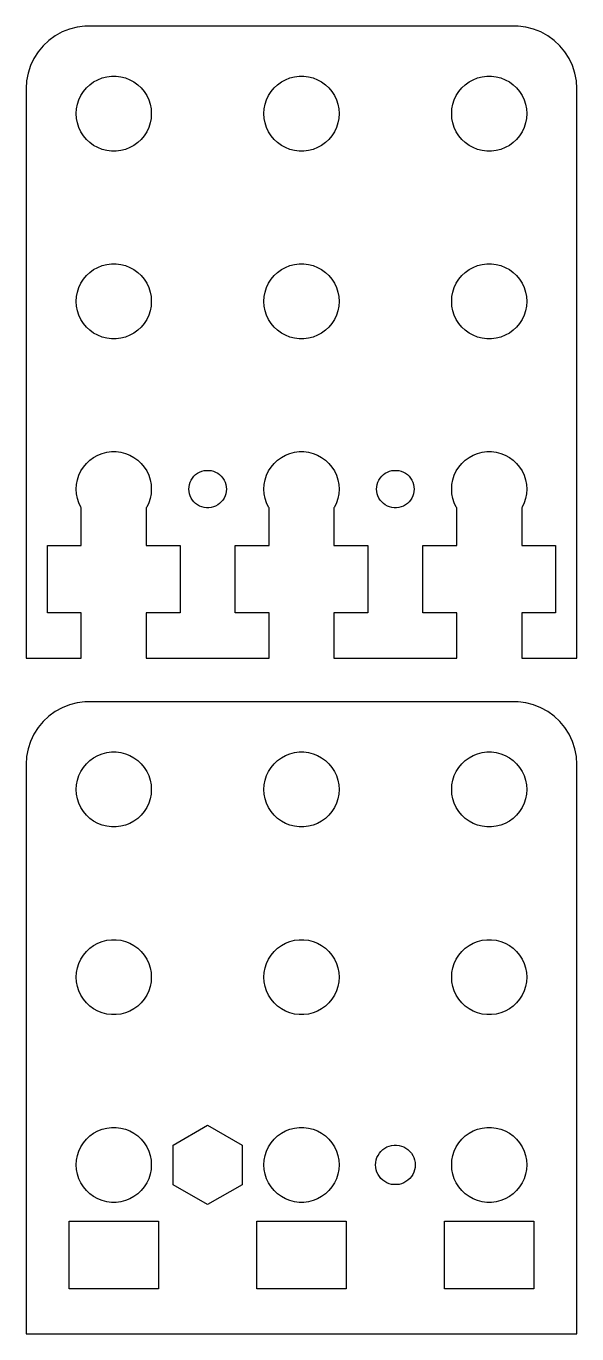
# Model space of a CAD drawing. Header units: metres. Extents: x -22 to 22, y 0 to 212.
# Drawn here: x -22 to 22, y 0 to 104.5 of the extents above; entities that cross this region are included whole.
import ezdxf

# ---------------------------------------------------------------- set-up
doc = ezdxf.new("R2010")
doc.units = ezdxf.units.M

msp = doc.modelspace()

# ---------------------------------------------------------------- linework, layer by layer
for p, q in [((-17.3139, 104.49), (-17.9369, 104.411)), ((17.3139, 104.49), (-17.3139, 104.49)), ((17.9369, 104.411), (17.3139, 104.49)), ((-19.6791, 103.722), (-20.1871, 103.353)), ((-19.1289, 104.024), (-19.6791, 103.722)), ((-18.5451, 104.255), (-19.1289, 104.024)), ((-17.9369, 104.411), (-18.5451, 104.255)), ((18.5451, 104.255), (17.9369, 104.411)), ((19.1289, 104.024), (18.5451, 104.255)), ((19.6791, 103.722), (19.1289, 104.024)), ((20.1871, 103.353), (19.6791, 103.722)), ((-21.0451, 102.439), (-21.3815, 101.909)), ((-20.6448, 102.923), (-21.0451, 102.439)), ((-20.1871, 103.353), (-20.6448, 102.923)), ((20.6448, 102.923), (20.1871, 103.353)), ((21.0451, 102.439), (20.6448, 102.923)), ((21.3815, 101.909), (21.0451, 102.439)), ((-21.3815, 101.909), (-21.6489, 101.341)), ((21.6489, 101.341), (21.3815, 101.909)), ((-21.8429, 100.743), (-21.9606, 100.127)), ((-21.6489, 101.341), (-21.8429, 100.743)), ((-16.2773, 100.214), (-15.927, 100.353)), ((-15.927, 100.353), (-15.5621, 100.447)), ((-15.5621, 100.447), (-15.1884, 100.494)), ((-15.1884, 100.494), (-14.8116, 100.494)), ((-14.8116, 100.494), (-14.4379, 100.447)), ((-14.4379, 100.447), (-14.0729, 100.353)), ((-14.0729, 100.353), (-13.7227, 100.214)), ((-1.27733, 100.214), (-0.92705, 100.353)), ((-0.92705, 100.353), (-0.56213, 100.447)), ((-0.56213, 100.447), (-0.18837, 100.494)), ((-0.18837, 100.494), (0.18837, 100.494)), ((0.18837, 100.494), (0.56213, 100.447)), ((0.56213, 100.447), (0.92705, 100.353)), ((0.92705, 100.353), (1.27733, 100.214)), ((13.7227, 100.214), (14.0729, 100.353)), ((14.0729, 100.353), (14.4379, 100.447)), ((14.4379, 100.447), (14.8116, 100.494)), ((14.8116, 100.494), (15.1884, 100.494)), ((15.1884, 100.494), (15.5621, 100.447)), ((15.5621, 100.447), (15.927, 100.353)), ((15.927, 100.353), (16.2773, 100.214)), ((21.8429, 100.743), (21.6489, 101.341)), ((21.9606, 100.127), (21.8429, 100.743)), ((-21.9606, 100.127), (-22, 99.5)), ((-22, 99.5), (-22, 54)), ((-17.427, 99.2634), (-17.1869, 99.5536)), ((-17.1869, 99.5536), (-16.9123, 99.8115)), ((-16.9123, 99.8115), (-16.6075, 100.033)), ((-16.6075, 100.033), (-16.2773, 100.214)), ((-13.7227, 100.214), (-13.3925, 100.033)), ((-13.3925, 100.033), (-13.0877, 99.8115)), ((-13.0877, 99.8115), (-12.8131, 99.5536)), ((-12.8131, 99.5536), (-12.5729, 99.2634)), ((-2.42705, 99.2634), (-2.1869, 99.5536)), ((-2.1869, 99.5536), (-1.91226, 99.8115)), ((-1.91226, 99.8115), (-1.60747, 100.033)), ((-1.60747, 100.033), (-1.27733, 100.214)), ((1.27733, 100.214), (1.60747, 100.033)), ((1.60747, 100.033), (1.91226, 99.8115)), ((1.91226, 99.8115), (2.1869, 99.5536)), ((2.1869, 99.5536), (2.42705, 99.2634)), ((12.5729, 99.2634), (12.8131, 99.5536)), ((12.8131, 99.5536), (13.0877, 99.8115)), ((13.0877, 99.8115), (13.3925, 100.033)), ((13.3925, 100.033), (13.7227, 100.214)), ((16.2773, 100.214), (16.6075, 100.033)), ((16.6075, 100.033), (16.9123, 99.8115)), ((16.9123, 99.8115), (17.1869, 99.5536)), ((17.1869, 99.5536), (17.427, 99.2634)), ((22, 99.5), (21.9606, 100.127)), ((22, 54), (22, 99.5)), ((-17.9763, 97.876), (-17.9057, 98.2461)), ((-17.9057, 98.2461), (-17.7893, 98.6044)), ((-17.7893, 98.6044), (-17.6289, 98.9453)), ((-17.6289, 98.9453), (-17.427, 99.2634)), ((-12.5729, 99.2634), (-12.3711, 98.9453)), ((-12.3711, 98.9453), (-12.2107, 98.6044)), ((-12.2107, 98.6044), (-12.0942, 98.2461)), ((-12.0942, 98.2461), (-12.0237, 97.876)), ((-2.97633, 97.876), (-2.90575, 98.2461)), ((-2.90575, 98.2461), (-2.78932, 98.6044)), ((-2.78932, 98.6044), (-2.62891, 98.9453)), ((-2.62891, 98.9453), (-2.42705, 99.2634)), ((2.42705, 99.2634), (2.62891, 98.9453)), ((2.62891, 98.9453), (2.78932, 98.6044)), ((2.78932, 98.6044), (2.90575, 98.2461)), ((2.90575, 98.2461), (2.97633, 97.876)), ((12.0237, 97.876), (12.0942, 98.2461)), ((12.0942, 98.2461), (12.2107, 98.6044)), ((12.2107, 98.6044), (12.3711, 98.9453)), ((12.3711, 98.9453), (12.5729, 99.2634)), ((17.427, 99.2634), (17.6289, 98.9453)), ((17.6289, 98.9453), (17.7893, 98.6044)), ((17.7893, 98.6044), (17.9057, 98.2461)), ((17.9057, 98.2461), (17.9763, 97.876)), ((-18, 97.5), (-17.9763, 97.876)), ((-17.9763, 97.124), (-18, 97.5)), ((-12.0237, 97.876), (-12, 97.5)), ((-12, 97.5), (-12.0237, 97.124)), ((-3, 97.5), (-2.97633, 97.876)), ((-2.97633, 97.124), (-3, 97.5)), ((2.97633, 97.876), (3, 97.5)), ((3, 97.5), (2.97633, 97.124)), ((12, 97.5), (12.0237, 97.876)), ((12.0237, 97.124), (12, 97.5)), ((17.9763, 97.876), (18, 97.5)), ((18, 97.5), (17.9763, 97.124)), ((-17.9057, 96.7539), (-17.9763, 97.124)), ((-17.7893, 96.3956), (-17.9057, 96.7539)), ((-17.6289, 96.0547), (-17.7893, 96.3956)), ((-12.2107, 96.3956), (-12.3711, 96.0547)), ((-12.0942, 96.7539), (-12.2107, 96.3956)), ((-12.0237, 97.124), (-12.0942, 96.7539)), ((-2.90575, 96.7539), (-2.97633, 97.124)), ((-2.78932, 96.3956), (-2.90575, 96.7539)), ((-2.62891, 96.0547), (-2.78932, 96.3956)), ((2.78932, 96.3956), (2.62891, 96.0547)), ((2.90575, 96.7539), (2.78932, 96.3956)), ((2.97633, 97.124), (2.90575, 96.7539)), ((12.0942, 96.7539), (12.0237, 97.124)), ((12.2107, 96.3956), (12.0942, 96.7539)), ((12.3711, 96.0547), (12.2107, 96.3956)), ((17.7893, 96.3956), (17.6289, 96.0547)), ((17.9057, 96.7539), (17.7893, 96.3956)), ((17.9763, 97.124), (17.9057, 96.7539)), ((-17.427, 95.7366), (-17.6289, 96.0547)), ((-17.1869, 95.4464), (-17.427, 95.7366)), ((-16.9123, 95.1885), (-17.1869, 95.4464)), ((-16.6075, 94.967), (-16.9123, 95.1885)), ((-13.0877, 95.1885), (-13.3925, 94.967)), ((-12.8131, 95.4464), (-13.0877, 95.1885)), ((-12.5729, 95.7366), (-12.8131, 95.4464)), ((-12.3711, 96.0547), (-12.5729, 95.7366)), ((-2.42705, 95.7366), (-2.62891, 96.0547)), ((-2.1869, 95.4464), (-2.42705, 95.7366)), ((-1.91226, 95.1885), (-2.1869, 95.4464)), ((-1.60747, 94.967), (-1.91226, 95.1885)), ((1.91226, 95.1885), (1.60747, 94.967)), ((2.1869, 95.4464), (1.91226, 95.1885)), ((2.42705, 95.7366), (2.1869, 95.4464)), ((2.62891, 96.0547), (2.42705, 95.7366)), ((12.5729, 95.7366), (12.3711, 96.0547)), ((12.8131, 95.4464), (12.5729, 95.7366)), ((13.0877, 95.1885), (12.8131, 95.4464)), ((13.3925, 94.967), (13.0877, 95.1885)), ((16.9123, 95.1885), (16.6075, 94.967)), ((17.1869, 95.4464), (16.9123, 95.1885)), ((17.427, 95.7366), (17.1869, 95.4464)), ((17.6289, 96.0547), (17.427, 95.7366)), ((-16.2773, 94.7855), (-16.6075, 94.967)), ((-15.927, 94.6468), (-16.2773, 94.7855)), ((-15.5621, 94.5531), (-15.927, 94.6468)), ((-15.1884, 94.5059), (-15.5621, 94.5531)), ((-14.8116, 94.5059), (-15.1884, 94.5059)), ((-14.4379, 94.5531), (-14.8116, 94.5059)), ((-14.0729, 94.6468), (-14.4379, 94.5531)), ((-13.7227, 94.7855), (-14.0729, 94.6468)), ((-13.3925, 94.967), (-13.7227, 94.7855)), ((-1.27733, 94.7855), (-1.60747, 94.967)), ((-0.92705, 94.6468), (-1.27733, 94.7855)), ((-0.56213, 94.5531), (-0.92705, 94.6468)), ((-0.18837, 94.5059), (-0.56213, 94.5531)), ((0.18837, 94.5059), (-0.18837, 94.5059)), ((0.56213, 94.5531), (0.18837, 94.5059)), ((0.92705, 94.6468), (0.56213, 94.5531)), ((1.27733, 94.7855), (0.92705, 94.6468)), ((1.60747, 94.967), (1.27733, 94.7855)), ((13.7227, 94.7855), (13.3925, 94.967)), ((14.0729, 94.6468), (13.7227, 94.7855)), ((14.4379, 94.5531), (14.0729, 94.6468)), ((14.8116, 94.5059), (14.4379, 94.5531)), ((15.1884, 94.5059), (14.8116, 94.5059)), ((15.5621, 94.5531), (15.1884, 94.5059)), ((15.927, 94.6468), (15.5621, 94.5531)), ((16.2773, 94.7855), (15.927, 94.6468)), ((16.6075, 94.967), (16.2773, 94.7855)), ((-17.1869, 84.5536), (-16.9123, 84.8115)), ((-16.9123, 84.8115), (-16.6075, 85.033)), ((-16.6075, 85.033), (-16.2773, 85.2145)), ((-16.2773, 85.2145), (-15.927, 85.3532)), ((-15.927, 85.3532), (-15.5621, 85.4469)), ((-15.5621, 85.4469), (-15.1884, 85.4941)), ((-15.1884, 85.4941), (-14.8116, 85.4941)), ((-14.8116, 85.4941), (-14.4379, 85.4469)), ((-14.4379, 85.4469), (-14.0729, 85.3532)), ((-14.0729, 85.3532), (-13.7227, 85.2145)), ((-13.7227, 85.2145), (-13.3925, 85.033)), ((-13.3925, 85.033), (-13.0877, 84.8115)), ((-13.0877, 84.8115), (-12.8131, 84.5536)), ((-2.1869, 84.5536), (-1.91226, 84.8115)), ((-1.91226, 84.8115), (-1.60747, 85.033)), ((-1.60747, 85.033), (-1.27733, 85.2145)), ((-1.27733, 85.2145), (-0.92705, 85.3532)), ((-0.92705, 85.3532), (-0.56213, 85.4469)), ((-0.56213, 85.4469), (-0.18837, 85.4941)), ((-0.18837, 85.4941), (0.18837, 85.4941)), ((0.18837, 85.4941), (0.56213, 85.4469)), ((0.56213, 85.4469), (0.92705, 85.3532)), ((0.92705, 85.3532), (1.27733, 85.2145)), ((1.27733, 85.2145), (1.60747, 85.033)), ((1.60747, 85.033), (1.91226, 84.8115)), ((1.91226, 84.8115), (2.1869, 84.5536)), ((12.8131, 84.5536), (13.0877, 84.8115)), ((13.0877, 84.8115), (13.3925, 85.033)), ((13.3925, 85.033), (13.7227, 85.2145)), ((13.7227, 85.2145), (14.0729, 85.3532)), ((14.0729, 85.3532), (14.4379, 85.4469)), ((14.4379, 85.4469), (14.8116, 85.4941)), ((14.8116, 85.4941), (15.1884, 85.4941)), ((15.1884, 85.4941), (15.5621, 85.4469)), ((15.5621, 85.4469), (15.927, 85.3532)), ((15.927, 85.3532), (16.2773, 85.2145)), ((16.2773, 85.2145), (16.6075, 85.033)), ((16.6075, 85.033), (16.9123, 84.8115)), ((16.9123, 84.8115), (17.1869, 84.5536)), ((-17.9057, 83.2461), (-17.7893, 83.6044)), ((-17.7893, 83.6044), (-17.6289, 83.9453)), ((-17.6289, 83.9453), (-17.427, 84.2634)), ((-17.427, 84.2634), (-17.1869, 84.5536)), ((-12.8131, 84.5536), (-12.5729, 84.2634)), ((-12.5729, 84.2634), (-12.3711, 83.9453)), ((-12.3711, 83.9453), (-12.2107, 83.6044)), ((-12.2107, 83.6044), (-12.0942, 83.2461)), ((-2.90575, 83.2461), (-2.78932, 83.6044)), ((-2.78932, 83.6044), (-2.62891, 83.9453)), ((-2.62891, 83.9453), (-2.42705, 84.2634)), ((-2.42705, 84.2634), (-2.1869, 84.5536)), ((2.1869, 84.5536), (2.42705, 84.2634)), ((2.42705, 84.2634), (2.62891, 83.9453)), ((2.62891, 83.9453), (2.78932, 83.6044)), ((2.78932, 83.6044), (2.90575, 83.2461)), ((12.0942, 83.2461), (12.2107, 83.6044)), ((12.2107, 83.6044), (12.3711, 83.9453)), ((12.3711, 83.9453), (12.5729, 84.2634)), ((12.5729, 84.2634), (12.8131, 84.5536)), ((17.1869, 84.5536), (17.427, 84.2634)), ((17.427, 84.2634), (17.6289, 83.9453)), ((17.6289, 83.9453), (17.7893, 83.6044)), ((17.7893, 83.6044), (17.9057, 83.2461)), ((-18, 82.5), (-17.9763, 82.876)), ((-17.9763, 82.876), (-17.9057, 83.2461)), ((-12.0942, 83.2461), (-12.0237, 82.876)), ((-12.0237, 82.876), (-12, 82.5)), ((-3, 82.5), (-2.97633, 82.876)), ((-2.97633, 82.876), (-2.90575, 83.2461)), ((2.90575, 83.2461), (2.97633, 82.876)), ((2.97633, 82.876), (3, 82.5)), ((12, 82.5), (12.0237, 82.876)), ((12.0237, 82.876), (12.0942, 83.2461)), ((17.9057, 83.2461), (17.9763, 82.876)), ((17.9763, 82.876), (18, 82.5)), ((-17.9763, 82.124), (-18, 82.5)), ((-17.9057, 81.7539), (-17.9763, 82.124)), ((-17.7893, 81.3956), (-17.9057, 81.7539)), ((-12.0942, 81.7539), (-12.2107, 81.3956)), ((-12.0237, 82.124), (-12.0942, 81.7539)), ((-12, 82.5), (-12.0237, 82.124)), ((-2.97633, 82.124), (-3, 82.5)), ((-2.90575, 81.7539), (-2.97633, 82.124)), ((-2.78932, 81.3956), (-2.90575, 81.7539)), ((2.90575, 81.7539), (2.78932, 81.3956)), ((2.97633, 82.124), (2.90575, 81.7539)), ((3, 82.5), (2.97633, 82.124)), ((12.0237, 82.124), (12, 82.5)), ((12.0942, 81.7539), (12.0237, 82.124)), ((12.2107, 81.3956), (12.0942, 81.7539)), ((17.9057, 81.7539), (17.7893, 81.3956)), ((17.9763, 82.124), (17.9057, 81.7539)), ((18, 82.5), (17.9763, 82.124)), ((-17.6289, 81.0547), (-17.7893, 81.3956)), ((-17.427, 80.7366), (-17.6289, 81.0547)), ((-17.1869, 80.4464), (-17.427, 80.7366)), ((-12.5729, 80.7366), (-12.8131, 80.4464)), ((-12.3711, 81.0547), (-12.5729, 80.7366)), ((-12.2107, 81.3956), (-12.3711, 81.0547)), ((-2.62891, 81.0547), (-2.78932, 81.3956)), ((-2.42705, 80.7366), (-2.62891, 81.0547)), ((-2.1869, 80.4464), (-2.42705, 80.7366)), ((2.42705, 80.7366), (2.1869, 80.4464)), ((2.62891, 81.0547), (2.42705, 80.7366)), ((2.78932, 81.3956), (2.62891, 81.0547)), ((12.3711, 81.0547), (12.2107, 81.3956)), ((12.5729, 80.7366), (12.3711, 81.0547)), ((12.8131, 80.4464), (12.5729, 80.7366)), ((17.427, 80.7366), (17.1869, 80.4464)), ((17.6289, 81.0547), (17.427, 80.7366)), ((17.7893, 81.3956), (17.6289, 81.0547)), ((-16.9123, 80.1884), (-17.1869, 80.4464)), ((-16.6075, 79.967), (-16.9123, 80.1884)), ((-16.2773, 79.7855), (-16.6075, 79.967)), ((-15.927, 79.6468), (-16.2773, 79.7855)), ((-15.5621, 79.5531), (-15.927, 79.6468)), ((-15.1884, 79.5059), (-15.5621, 79.5531)), ((-14.8116, 79.5059), (-15.1884, 79.5059)), ((-14.4379, 79.5531), (-14.8116, 79.5059)), ((-14.0729, 79.6468), (-14.4379, 79.5531)), ((-13.7227, 79.7855), (-14.0729, 79.6468)), ((-13.3925, 79.967), (-13.7227, 79.7855)), ((-13.0877, 80.1884), (-13.3925, 79.967)), ((-12.8131, 80.4464), (-13.0877, 80.1884)), ((-1.91226, 80.1884), (-2.1869, 80.4464)), ((-1.60747, 79.967), (-1.91226, 80.1884)), ((-1.27733, 79.7855), (-1.60747, 79.967)), ((-0.92705, 79.6468), (-1.27733, 79.7855)), ((-0.56213, 79.5531), (-0.92705, 79.6468)), ((-0.18837, 79.5059), (-0.56213, 79.5531)), ((0.18837, 79.5059), (-0.18837, 79.5059)), ((0.56213, 79.5531), (0.18837, 79.5059)), ((0.92705, 79.6468), (0.56213, 79.5531)), ((1.27733, 79.7855), (0.92705, 79.6468)), ((1.60747, 79.967), (1.27733, 79.7855)), ((1.91226, 80.1884), (1.60747, 79.967)), ((2.1869, 80.4464), (1.91226, 80.1884)), ((13.0877, 80.1884), (12.8131, 80.4464)), ((13.3925, 79.967), (13.0877, 80.1884)), ((13.7227, 79.7855), (13.3925, 79.967)), ((14.0729, 79.6468), (13.7227, 79.7855)), ((14.4379, 79.5531), (14.0729, 79.6468)), ((14.8116, 79.5059), (14.4379, 79.5531)), ((15.1884, 79.5059), (14.8116, 79.5059)), ((15.5621, 79.5531), (15.1884, 79.5059)), ((15.927, 79.6468), (15.5621, 79.5531)), ((16.2773, 79.7855), (15.927, 79.6468)), ((16.6075, 79.967), (16.2773, 79.7855)), ((16.9123, 80.1884), (16.6075, 79.967)), ((17.1869, 80.4464), (16.9123, 80.1884)), ((-16.9123, 69.8115), (-16.6075, 70.033)), ((-16.6075, 70.033), (-16.2773, 70.2145)), ((-16.2773, 70.2145), (-15.927, 70.3532)), ((-15.927, 70.3532), (-15.5621, 70.4469)), ((-15.5621, 70.4469), (-15.1884, 70.4941)), ((-15.1884, 70.4941), (-14.8116, 70.4941)), ((-14.8116, 70.4941), (-14.4379, 70.4469)), ((-14.4379, 70.4469), (-14.0729, 70.3532)), ((-14.0729, 70.3532), (-13.7227, 70.2145)), ((-13.7227, 70.2145), (-13.3925, 70.033)), ((-13.3925, 70.033), (-13.0877, 69.8115)), ((-1.91226, 69.8115), (-1.60747, 70.033)), ((-1.60747, 70.033), (-1.27733, 70.2145)), ((-1.27733, 70.2145), (-0.92705, 70.3532)), ((-0.92705, 70.3532), (-0.56213, 70.4469)), ((-0.56213, 70.4469), (-0.18837, 70.4941)), ((-0.18837, 70.4941), (0.18837, 70.4941)), ((0.18837, 70.4941), (0.56213, 70.4469)), ((0.56213, 70.4469), (0.92705, 70.3532)), ((0.92705, 70.3532), (1.27733, 70.2145)), ((1.27733, 70.2145), (1.60747, 70.033)), ((1.60747, 70.033), (1.91226, 69.8115)), ((13.0877, 69.8115), (13.3925, 70.033)), ((13.3925, 70.033), (13.7227, 70.2145)), ((13.7227, 70.2145), (14.0729, 70.3532)), ((14.0729, 70.3532), (14.4379, 70.4469)), ((14.4379, 70.4469), (14.8116, 70.4941)), ((14.8116, 70.4941), (15.1884, 70.4941)), ((15.1884, 70.4941), (15.5621, 70.4469)), ((15.5621, 70.4469), (15.927, 70.3532)), ((15.927, 70.3532), (16.2773, 70.2145)), ((16.2773, 70.2145), (16.6075, 70.033)), ((16.6075, 70.033), (16.9123, 69.8115)), ((-17.6289, 68.9453), (-17.427, 69.2634)), ((-17.427, 69.2634), (-17.1869, 69.5536)), ((-17.1869, 69.5536), (-16.9123, 69.8115)), ((-13.0877, 69.8115), (-12.8131, 69.5536)), ((-12.8131, 69.5536), (-12.5729, 69.2634)), ((-12.5729, 69.2634), (-12.3711, 68.9453)), ((-7.96352, 68.9266), (-7.78107, 68.9734)), ((-7.78107, 68.9734), (-7.59418, 68.997)), ((-7.59418, 68.997), (-7.40581, 68.997)), ((-7.40581, 68.997), (-7.21892, 68.9734)), ((-7.21892, 68.9734), (-7.03647, 68.9266)), ((-2.62891, 68.9453), (-2.42705, 69.2634)), ((-2.42705, 69.2634), (-2.1869, 69.5536)), ((-2.1869, 69.5536), (-1.91226, 69.8115)), ((1.91226, 69.8115), (2.1869, 69.5536)), ((2.1869, 69.5536), (2.42705, 69.2634)), ((2.42705, 69.2634), (2.62891, 68.9453)), ((7.03647, 68.9266), (7.21892, 68.9734)), ((7.21892, 68.9734), (7.40581, 68.997)), ((7.40581, 68.997), (7.59418, 68.997)), ((7.59418, 68.997), (7.78107, 68.9734)), ((7.78107, 68.9734), (7.96352, 68.9266)), ((12.3711, 68.9453), (12.5729, 69.2634)), ((12.5729, 69.2634), (12.8131, 69.5536)), ((12.8131, 69.5536), (13.0877, 69.8115)), ((16.9123, 69.8115), (17.1869, 69.5536)), ((17.1869, 69.5536), (17.427, 69.2634)), ((17.427, 69.2634), (17.6289, 68.9453)), ((-17.9763, 67.876), (-17.9057, 68.2461)), ((-17.9057, 68.2461), (-17.7893, 68.6044)), ((-17.7893, 68.6044), (-17.6289, 68.9453)), ((-12.3711, 68.9453), (-12.2107, 68.6044)), ((-12.2107, 68.6044), (-12.0942, 68.2461)), ((-12.0942, 68.2461), (-12.0237, 67.876)), ((-8.95287, 67.873), (-8.89465, 68.0522)), ((-8.89465, 68.0522), (-8.81445, 68.2226)), ((-8.81445, 68.2226), (-8.71352, 68.3817)), ((-8.71352, 68.3817), (-8.59344, 68.5268)), ((-8.59344, 68.5268), (-8.45613, 68.6558)), ((-8.45613, 68.6558), (-8.30373, 68.7665)), ((-8.30373, 68.7665), (-8.13866, 68.8572)), ((-8.13866, 68.8572), (-7.96352, 68.9266)), ((-7.03647, 68.9266), (-6.86133, 68.8572)), ((-6.86133, 68.8572), (-6.69626, 68.7665)), ((-6.69626, 68.7665), (-6.54385, 68.6558)), ((-6.54385, 68.6558), (-6.40654, 68.5268)), ((-6.40654, 68.5268), (-6.28647, 68.3817)), ((-6.28647, 68.3817), (-6.18553, 68.2226)), ((-6.18553, 68.2226), (-6.10533, 68.0522)), ((-6.10533, 68.0522), (-6.04712, 67.873)), ((-2.97633, 67.876), (-2.90575, 68.2461)), ((-2.90575, 68.2461), (-2.78932, 68.6044)), ((-2.78932, 68.6044), (-2.62891, 68.9453)), ((2.62891, 68.9453), (2.78932, 68.6044)), ((2.78932, 68.6044), (2.90575, 68.2461)), ((2.90575, 68.2461), (2.97633, 67.876)), ((6.04712, 67.873), (6.10533, 68.0522)), ((6.10533, 68.0522), (6.18553, 68.2226)), ((6.18553, 68.2226), (6.28647, 68.3817)), ((6.28647, 68.3817), (6.40654, 68.5268)), ((6.40654, 68.5268), (6.54385, 68.6558)), ((6.54385, 68.6558), (6.69626, 68.7665)), ((6.69626, 68.7665), (6.86133, 68.8572)), ((6.86133, 68.8572), (7.03647, 68.9266)), ((7.96352, 68.9266), (8.13866, 68.8572)), ((8.13866, 68.8572), (8.30373, 68.7665)), ((8.30373, 68.7665), (8.45613, 68.6558)), ((8.45613, 68.6558), (8.59344, 68.5268)), ((8.59344, 68.5268), (8.71352, 68.3817)), ((8.71352, 68.3817), (8.81445, 68.2226)), ((8.81445, 68.2226), (8.89465, 68.0522)), ((8.89465, 68.0522), (8.95287, 67.873)), ((12.0237, 67.876), (12.0942, 68.2461)), ((12.0942, 68.2461), (12.2107, 68.6044)), ((12.2107, 68.6044), (12.3711, 68.9453)), ((17.6289, 68.9453), (17.7893, 68.6044)), ((17.7893, 68.6044), (17.9057, 68.2461)), ((17.9057, 68.2461), (17.9763, 67.876)), ((-18, 67.5), (-17.9763, 67.876)), ((-17.9763, 67.124), (-18, 67.5)), ((-17.9057, 66.7539), (-17.9763, 67.124)), ((-12.0237, 67.124), (-12.0942, 66.7539)), ((-12.0237, 67.876), (-12, 67.5)), ((-12, 67.5), (-12.0237, 67.124)), ((-9, 67.5), (-8.98816, 67.688)), ((-8.98816, 67.312), (-9, 67.5)), ((-8.98816, 67.688), (-8.95287, 67.873)), ((-8.95287, 67.127), (-8.98816, 67.312)), ((-8.89465, 66.9478), (-8.95287, 67.127)), ((-8.81445, 66.7774), (-8.89465, 66.9478)), ((-6.10533, 66.9478), (-6.18553, 66.7774)), ((-6.04712, 67.127), (-6.10533, 66.9478)), ((-6.04712, 67.873), (-6.01183, 67.688)), ((-6.01183, 67.312), (-6.04712, 67.127)), ((-6.01183, 67.688), (-6, 67.5)), ((-6, 67.5), (-6.01183, 67.312)), ((-3, 67.5), (-2.97633, 67.876)), ((-2.97633, 67.124), (-3, 67.5)), ((-2.90575, 66.7539), (-2.97633, 67.124)), ((2.97633, 67.124), (2.90575, 66.7539)), ((2.97633, 67.876), (3, 67.5)), ((3, 67.5), (2.97633, 67.124)), ((6, 67.5), (6.01183, 67.688)), ((6.01183, 67.312), (6, 67.5)), ((6.01183, 67.688), (6.04712, 67.873)), ((6.04712, 67.127), (6.01183, 67.312)), ((6.10533, 66.9478), (6.04712, 67.127)), ((6.18553, 66.7774), (6.10533, 66.9478)), ((8.89465, 66.9478), (8.81445, 66.7774)), ((8.95287, 67.127), (8.89465, 66.9478)), ((8.95287, 67.873), (8.98816, 67.688)), ((8.98816, 67.312), (8.95287, 67.127)), ((8.98816, 67.688), (9, 67.5)), ((9, 67.5), (8.98816, 67.312)), ((12, 67.5), (12.0237, 67.876)), ((12.0237, 67.124), (12, 67.5)), ((12.0942, 66.7539), (12.0237, 67.124)), ((17.9763, 67.124), (17.9057, 66.7539)), ((17.9763, 67.876), (18, 67.5)), ((18, 67.5), (17.9763, 67.124)), ((-17.7893, 66.3956), (-17.9057, 66.7539)), ((-17.6289, 66.0547), (-17.7893, 66.3956)), ((-17.5942, 66), (-17.6289, 66.0547)), ((-17.5942, 63), (-17.5942, 66)), ((-12.3711, 66.0547), (-12.4058, 66)), ((-12.4058, 66), (-12.4058, 63)), ((-12.2107, 66.3956), (-12.3711, 66.0547)), ((-12.0942, 66.7539), (-12.2107, 66.3956)), ((-8.71352, 66.6183), (-8.81445, 66.7774)), ((-8.59344, 66.4732), (-8.71352, 66.6183)), ((-8.45613, 66.3442), (-8.59344, 66.4732)), ((-8.30373, 66.2335), (-8.45613, 66.3442)), ((-8.13866, 66.1427), (-8.30373, 66.2335)), ((-7.96352, 66.0734), (-8.13866, 66.1427)), ((-7.78107, 66.0266), (-7.96352, 66.0734)), ((-7.59418, 66.0029), (-7.78107, 66.0266)), ((-7.40581, 66.0029), (-7.59418, 66.0029)), ((-7.21892, 66.0266), (-7.40581, 66.0029)), ((-7.03647, 66.0734), (-7.21892, 66.0266)), ((-6.86133, 66.1427), (-7.03647, 66.0734)), ((-6.69626, 66.2335), (-6.86133, 66.1427)), ((-6.54385, 66.3442), (-6.69626, 66.2335)), ((-6.40654, 66.4732), (-6.54385, 66.3442)), ((-6.28647, 66.6183), (-6.40654, 66.4732)), ((-6.18553, 66.7774), (-6.28647, 66.6183)), ((-2.78932, 66.3956), (-2.90575, 66.7539)), ((-2.62891, 66.0547), (-2.78932, 66.3956)), ((-2.59418, 66), (-2.62891, 66.0547)), ((-2.59418, 63), (-2.59418, 66)), ((2.62891, 66.0547), (2.59418, 66)), ((2.59418, 66), (2.59418, 63)), ((2.78932, 66.3956), (2.62891, 66.0547)), ((2.90575, 66.7539), (2.78932, 66.3956)), ((6.28647, 66.6183), (6.18553, 66.7774)), ((6.40654, 66.4732), (6.28647, 66.6183)), ((6.54385, 66.3442), (6.40654, 66.4732)), ((6.69626, 66.2335), (6.54385, 66.3442)), ((6.86133, 66.1427), (6.69626, 66.2335)), ((7.03647, 66.0734), (6.86133, 66.1427)), ((7.21892, 66.0266), (7.03647, 66.0734)), ((7.40581, 66.0029), (7.21892, 66.0266)), ((7.59418, 66.0029), (7.40581, 66.0029)), ((7.78107, 66.0266), (7.59418, 66.0029)), ((7.96352, 66.0734), (7.78107, 66.0266)), ((8.13866, 66.1427), (7.96352, 66.0734)), ((8.30373, 66.2335), (8.13866, 66.1427)), ((8.45613, 66.3442), (8.30373, 66.2335)), ((8.59344, 66.4732), (8.45613, 66.3442)), ((8.71352, 66.6183), (8.59344, 66.4732)), ((8.81445, 66.7774), (8.71352, 66.6183)), ((12.2107, 66.3956), (12.0942, 66.7539)), ((12.3711, 66.0547), (12.2107, 66.3956)), ((12.4058, 66), (12.3711, 66.0547)), ((12.4058, 63), (12.4058, 66)), ((17.6289, 66.0547), (17.5942, 66)), ((17.5942, 66), (17.5942, 63)), ((17.7893, 66.3956), (17.6289, 66.0547)), ((17.9057, 66.7539), (17.7893, 66.3956)), ((-20.304, 57.6), (-20.304, 63)), ((-20.304, 63), (-17.5942, 63)), ((-12.4058, 63), (-9.69603, 63)), ((-9.69603, 63), (-9.69603, 57.6)), ((-5.30396, 57.6), (-5.30396, 63)), ((-5.30396, 63), (-2.59418, 63)), ((2.59418, 63), (5.30396, 63)), ((5.30396, 63), (5.30396, 57.6)), ((9.69603, 57.6), (9.69603, 63)), ((9.69603, 63), (12.4058, 63)), ((17.5942, 63), (20.304, 63)), ((20.304, 63), (20.304, 57.6)), ((-17.5942, 57.6), (-20.304, 57.6)), ((-17.5942, 54), (-17.5942, 57.6)), ((-9.69603, 57.6), (-12.4058, 57.6)), ((-12.4058, 57.6), (-12.4058, 54)), ((-2.59418, 57.6), (-5.30396, 57.6)), ((-2.59418, 54), (-2.59418, 57.6)), ((5.30396, 57.6), (2.59418, 57.6)), ((2.59418, 57.6), (2.59418, 54)), ((12.4058, 57.6), (9.69603, 57.6)), ((12.4058, 54), (12.4058, 57.6)), ((20.304, 57.6), (17.5942, 57.6)), ((17.5942, 57.6), (17.5942, 54)), ((-22, 54), (-17.5942, 54)), ((-12.4058, 54), (-2.59418, 54)), ((2.59418, 54), (12.4058, 54)), ((17.5942, 54), (22, 54)), ((-18.5451, 50.2553), (-19.1289, 50.0241)), ((-17.9369, 50.4114), (-18.5451, 50.2553)), ((-17.3139, 50.4901), (-17.9369, 50.4114)), ((17.3139, 50.4901), (-17.3139, 50.4901)), ((17.9369, 50.4114), (17.3139, 50.4901)), ((18.5451, 50.2553), (17.9369, 50.4114)), ((19.1289, 50.0241), (18.5451, 50.2553)), ((-20.1871, 49.3526), (-20.6448, 48.9227)), ((-19.6791, 49.7216), (-20.1871, 49.3526)), ((-19.1289, 50.0241), (-19.6791, 49.7216)), ((19.6791, 49.7216), (19.1289, 50.0241)), ((20.1871, 49.3526), (19.6791, 49.7216)), ((20.6448, 48.9227), (20.1871, 49.3526)), ((-21.0451, 48.4389), (-21.3815, 47.9088)), ((-20.6448, 48.9227), (-21.0451, 48.4389)), ((21.0451, 48.4389), (20.6448, 48.9227)), ((21.3815, 47.9088), (21.0451, 48.4389)), ((-21.6489, 47.3406), (-21.8429, 46.7434)), ((-21.3815, 47.9088), (-21.6489, 47.3406)), ((21.6489, 47.3406), (21.3815, 47.9088)), ((21.8429, 46.7434), (21.6489, 47.3406)), ((-21.9606, 46.1267), (-22, 45.5)), ((-21.8429, 46.7434), (-21.9606, 46.1267)), ((-16.9123, 45.8115), (-16.6075, 46.033)), ((-16.6075, 46.033), (-16.2773, 46.2145)), ((-16.2773, 46.2145), (-15.927, 46.3532)), ((-15.927, 46.3532), (-15.5621, 46.4469)), ((-15.5621, 46.4469), (-15.1884, 46.4941)), ((-15.1884, 46.4941), (-14.8116, 46.4941)), ((-14.8116, 46.4941), (-14.4379, 46.4469)), ((-14.4379, 46.4469), (-14.0729, 46.3532)), ((-14.0729, 46.3532), (-13.7227, 46.2145)), ((-13.7227, 46.2145), (-13.3925, 46.033)), ((-13.3925, 46.033), (-13.0877, 45.8115)), ((-1.91226, 45.8115), (-1.60747, 46.033)), ((-1.60747, 46.033), (-1.27733, 46.2145)), ((-1.27733, 46.2145), (-0.92705, 46.3532)), ((-0.92705, 46.3532), (-0.56213, 46.4469)), ((-0.56213, 46.4469), (-0.18837, 46.4941)), ((-0.18837, 46.4941), (0.18837, 46.4941)), ((0.18837, 46.4941), (0.56213, 46.4469)), ((0.56213, 46.4469), (0.92705, 46.3532)), ((0.92705, 46.3532), (1.27733, 46.2145)), ((1.27733, 46.2145), (1.60747, 46.033)), ((1.60747, 46.033), (1.91226, 45.8115)), ((13.0877, 45.8115), (13.3925, 46.033)), ((13.3925, 46.033), (13.7227, 46.2145)), ((13.7227, 46.2145), (14.0729, 46.3532)), ((14.0729, 46.3532), (14.4379, 46.4469)), ((14.4379, 46.4469), (14.8116, 46.4941)), ((14.8116, 46.4941), (15.1884, 46.4941)), ((15.1884, 46.4941), (15.5621, 46.4469)), ((15.5621, 46.4469), (15.927, 46.3532)), ((15.927, 46.3532), (16.2773, 46.2145)), ((16.2773, 46.2145), (16.6075, 46.033)), ((16.6075, 46.033), (16.9123, 45.8115)), ((21.9606, 46.1267), (21.8429, 46.7434)), ((22, 45.5), (21.9606, 46.1267)), ((-22, 45.5), (-22, 0)), ((-17.7893, 44.6044), (-17.6289, 44.9453)), ((-17.6289, 44.9453), (-17.427, 45.2634)), ((-17.427, 45.2634), (-17.1869, 45.5536)), ((-17.1869, 45.5536), (-16.9123, 45.8115)), ((-13.0877, 45.8115), (-12.8131, 45.5536)), ((-12.8131, 45.5536), (-12.5729, 45.2634)), ((-12.5729, 45.2634), (-12.3711, 44.9453)), ((-12.3711, 44.9453), (-12.2107, 44.6044)), ((-2.78932, 44.6044), (-2.62891, 44.9453)), ((-2.62891, 44.9453), (-2.42705, 45.2634)), ((-2.42705, 45.2634), (-2.1869, 45.5536)), ((-2.1869, 45.5536), (-1.91226, 45.8115)), ((1.91226, 45.8115), (2.1869, 45.5536)), ((2.1869, 45.5536), (2.42705, 45.2634)), ((2.42705, 45.2634), (2.62891, 44.9453)), ((2.62891, 44.9453), (2.78932, 44.6044)), ((12.2107, 44.6044), (12.3711, 44.9453)), ((12.3711, 44.9453), (12.5729, 45.2634)), ((12.5729, 45.2634), (12.8131, 45.5536)), ((12.8131, 45.5536), (13.0877, 45.8115)), ((16.9123, 45.8115), (17.1869, 45.5536)), ((17.1869, 45.5536), (17.427, 45.2634)), ((17.427, 45.2634), (17.6289, 44.9453)), ((17.6289, 44.9453), (17.7893, 44.6044)), ((22, 0), (22, 45.5)), ((-17.9763, 43.876), (-17.9057, 44.2461)), ((-17.9057, 44.2461), (-17.7893, 44.6044)), ((-12.2107, 44.6044), (-12.0942, 44.2461)), ((-12.0942, 44.2461), (-12.0237, 43.876)), ((-2.97633, 43.876), (-2.90575, 44.2461)), ((-2.90575, 44.2461), (-2.78932, 44.6044)), ((2.78932, 44.6044), (2.90575, 44.2461)), ((2.90575, 44.2461), (2.97633, 43.876)), ((12.0237, 43.876), (12.0942, 44.2461)), ((12.0942, 44.2461), (12.2107, 44.6044)), ((17.7893, 44.6044), (17.9057, 44.2461)), ((17.9057, 44.2461), (17.9763, 43.876)), ((-18, 43.5), (-17.9763, 43.876)), ((-17.9763, 43.124), (-18, 43.5)), ((-17.9057, 42.7539), (-17.9763, 43.124)), ((-12.0237, 43.124), (-12.0942, 42.7539)), ((-12.0237, 43.876), (-12, 43.5)), ((-12, 43.5), (-12.0237, 43.124)), ((-3, 43.5), (-2.97633, 43.876)), ((-2.97633, 43.124), (-3, 43.5)), ((-2.90575, 42.7539), (-2.97633, 43.124)), ((2.97633, 43.124), (2.90575, 42.7539)), ((2.97633, 43.876), (3, 43.5)), ((3, 43.5), (2.97633, 43.124)), ((12, 43.5), (12.0237, 43.876)), ((12.0237, 43.124), (12, 43.5)), ((12.0942, 42.7539), (12.0237, 43.124)), ((17.9763, 43.124), (17.9057, 42.7539)), ((17.9763, 43.876), (18, 43.5)), ((18, 43.5), (17.9763, 43.124)), ((-17.7893, 42.3956), (-17.9057, 42.7539)), ((-17.6289, 42.0547), (-17.7893, 42.3956)), ((-17.427, 41.7366), (-17.6289, 42.0547)), ((-12.3711, 42.0547), (-12.5729, 41.7366)), ((-12.2107, 42.3956), (-12.3711, 42.0547)), ((-12.0942, 42.7539), (-12.2107, 42.3956)), ((-2.78932, 42.3956), (-2.90575, 42.7539)), ((-2.62891, 42.0547), (-2.78932, 42.3956)), ((-2.42705, 41.7366), (-2.62891, 42.0547)), ((2.62891, 42.0547), (2.42705, 41.7366)), ((2.78932, 42.3956), (2.62891, 42.0547)), ((2.90575, 42.7539), (2.78932, 42.3956)), ((12.2107, 42.3956), (12.0942, 42.7539)), ((12.3711, 42.0547), (12.2107, 42.3956)), ((12.5729, 41.7366), (12.3711, 42.0547)), ((17.6289, 42.0547), (17.427, 41.7366)), ((17.7893, 42.3956), (17.6289, 42.0547)), ((17.9057, 42.7539), (17.7893, 42.3956)), ((-17.1869, 41.4464), (-17.427, 41.7366)), ((-16.9123, 41.1885), (-17.1869, 41.4464)), ((-16.6075, 40.967), (-16.9123, 41.1885)), ((-16.2773, 40.7855), (-16.6075, 40.967)), ((-15.927, 40.6468), (-16.2773, 40.7855)), ((-13.7227, 40.7855), (-14.0729, 40.6468)), ((-13.3925, 40.967), (-13.7227, 40.7855)), ((-13.0877, 41.1885), (-13.3925, 40.967)), ((-12.8131, 41.4464), (-13.0877, 41.1885)), ((-12.5729, 41.7366), (-12.8131, 41.4464)), ((-2.1869, 41.4464), (-2.42705, 41.7366)), ((-1.91226, 41.1885), (-2.1869, 41.4464)), ((-1.60747, 40.967), (-1.91226, 41.1885)), ((-1.27733, 40.7855), (-1.60747, 40.967)), ((-0.92705, 40.6468), (-1.27733, 40.7855)), ((1.27733, 40.7855), (0.92705, 40.6468)), ((1.60747, 40.967), (1.27733, 40.7855)), ((1.91226, 41.1885), (1.60747, 40.967)), ((2.1869, 41.4464), (1.91226, 41.1885)), ((2.42705, 41.7366), (2.1869, 41.4464)), ((12.8131, 41.4464), (12.5729, 41.7366)), ((13.0877, 41.1885), (12.8131, 41.4464)), ((13.3925, 40.967), (13.0877, 41.1885)), ((13.7227, 40.7855), (13.3925, 40.967)), ((14.0729, 40.6468), (13.7227, 40.7855)), ((16.2773, 40.7855), (15.927, 40.6468)), ((16.6075, 40.967), (16.2773, 40.7855)), ((16.9123, 41.1885), (16.6075, 40.967)), ((17.1869, 41.4464), (16.9123, 41.1885)), ((17.427, 41.7366), (17.1869, 41.4464)), ((-15.5621, 40.5531), (-15.927, 40.6468)), ((-15.1884, 40.5059), (-15.5621, 40.5531)), ((-14.8116, 40.5059), (-15.1884, 40.5059)), ((-14.4379, 40.5531), (-14.8116, 40.5059)), ((-14.0729, 40.6468), (-14.4379, 40.5531)), ((-0.56213, 40.5531), (-0.92705, 40.6468)), ((-0.18837, 40.5059), (-0.56213, 40.5531)), ((0.18837, 40.5059), (-0.18837, 40.5059)), ((0.56213, 40.5531), (0.18837, 40.5059)), ((0.92705, 40.6468), (0.56213, 40.5531)), ((14.4379, 40.5531), (14.0729, 40.6468)), ((14.8116, 40.5059), (14.4379, 40.5531)), ((15.1884, 40.5059), (14.8116, 40.5059)), ((15.5621, 40.5531), (15.1884, 40.5059)), ((15.927, 40.6468), (15.5621, 40.5531)), ((-16.2773, 31.2145), (-15.927, 31.3532)), ((-15.927, 31.3532), (-15.5621, 31.4469)), ((-15.5621, 31.4469), (-15.1884, 31.4941)), ((-15.1884, 31.4941), (-14.8116, 31.4941)), ((-14.8116, 31.4941), (-14.4379, 31.4469)), ((-14.4379, 31.4469), (-14.0729, 31.3532)), ((-14.0729, 31.3532), (-13.7227, 31.2145)), ((-1.27733, 31.2145), (-0.92705, 31.3532)), ((-0.92705, 31.3532), (-0.56213, 31.4469)), ((-0.56213, 31.4469), (-0.18837, 31.4941)), ((-0.18837, 31.4941), (0.18837, 31.4941)), ((0.18837, 31.4941), (0.56213, 31.4469)), ((0.56213, 31.4469), (0.92705, 31.3532)), ((0.92705, 31.3532), (1.27733, 31.2145)), ((13.7227, 31.2145), (14.0729, 31.3532)), ((14.0729, 31.3532), (14.4379, 31.4469)), ((14.4379, 31.4469), (14.8116, 31.4941)), ((14.8116, 31.4941), (15.1884, 31.4941)), ((15.1884, 31.4941), (15.5621, 31.4469)), ((15.5621, 31.4469), (15.927, 31.3532)), ((15.927, 31.3532), (16.2773, 31.2145)), ((-17.427, 30.2634), (-17.1869, 30.5536)), ((-17.1869, 30.5536), (-16.9123, 30.8115)), ((-16.9123, 30.8115), (-16.6075, 31.033)), ((-16.6075, 31.033), (-16.2773, 31.2145)), ((-13.7227, 31.2145), (-13.3925, 31.033)), ((-13.3925, 31.033), (-13.0877, 30.8115)), ((-13.0877, 30.8115), (-12.8131, 30.5536)), ((-12.8131, 30.5536), (-12.5729, 30.2634)), ((-2.42705, 30.2634), (-2.1869, 30.5536)), ((-2.1869, 30.5536), (-1.91226, 30.8115)), ((-1.91226, 30.8115), (-1.60747, 31.033)), ((-1.60747, 31.033), (-1.27733, 31.2145)), ((1.27733, 31.2145), (1.60747, 31.033)), ((1.60747, 31.033), (1.91226, 30.8115)), ((1.91226, 30.8115), (2.1869, 30.5536)), ((2.1869, 30.5536), (2.42705, 30.2634)), ((12.5729, 30.2634), (12.8131, 30.5536)), ((12.8131, 30.5536), (13.0877, 30.8115)), ((13.0877, 30.8115), (13.3925, 31.033)), ((13.3925, 31.033), (13.7227, 31.2145)), ((16.2773, 31.2145), (16.6075, 31.033)), ((16.6075, 31.033), (16.9123, 30.8115)), ((16.9123, 30.8115), (17.1869, 30.5536)), ((17.1869, 30.5536), (17.427, 30.2634)), ((-17.9057, 29.2461), (-17.7893, 29.6044)), ((-17.7893, 29.6044), (-17.6289, 29.9453)), ((-17.6289, 29.9453), (-17.427, 30.2634)), ((-12.5729, 30.2634), (-12.3711, 29.9453)), ((-12.3711, 29.9453), (-12.2107, 29.6044)), ((-12.2107, 29.6044), (-12.0942, 29.2461)), ((-2.90575, 29.2461), (-2.78932, 29.6044)), ((-2.78932, 29.6044), (-2.62891, 29.9453)), ((-2.62891, 29.9453), (-2.42705, 30.2634)), ((2.42705, 30.2634), (2.62891, 29.9453)), ((2.62891, 29.9453), (2.78932, 29.6044)), ((2.78932, 29.6044), (2.90575, 29.2461)), ((12.0942, 29.2461), (12.2107, 29.6044)), ((12.2107, 29.6044), (12.3711, 29.9453)), ((12.3711, 29.9453), (12.5729, 30.2634)), ((17.427, 30.2634), (17.6289, 29.9453)), ((17.6289, 29.9453), (17.7893, 29.6044)), ((17.7893, 29.6044), (17.9057, 29.2461)), ((-18, 28.5), (-17.9763, 28.876)), ((-17.9763, 28.124), (-18, 28.5)), ((-17.9763, 28.876), (-17.9057, 29.2461)), ((-12.0942, 29.2461), (-12.0237, 28.876)), ((-12.0237, 28.876), (-12, 28.5)), ((-12, 28.5), (-12.0237, 28.124)), ((-3, 28.5), (-2.97633, 28.876)), ((-2.97633, 28.124), (-3, 28.5)), ((-2.97633, 28.876), (-2.90575, 29.2461)), ((2.90575, 29.2461), (2.97633, 28.876)), ((2.97633, 28.876), (3, 28.5)), ((3, 28.5), (2.97633, 28.124)), ((12, 28.5), (12.0237, 28.876)), ((12.0237, 28.124), (12, 28.5)), ((12.0237, 28.876), (12.0942, 29.2461)), ((17.9057, 29.2461), (17.9763, 28.876)), ((17.9763, 28.876), (18, 28.5)), ((18, 28.5), (17.9763, 28.124)), ((-17.9057, 27.7539), (-17.9763, 28.124)), ((-17.7893, 27.3956), (-17.9057, 27.7539)), ((-17.6289, 27.0547), (-17.7893, 27.3956)), ((-12.2107, 27.3956), (-12.3711, 27.0547)), ((-12.0942, 27.7539), (-12.2107, 27.3956)), ((-12.0237, 28.124), (-12.0942, 27.7539)), ((-2.90575, 27.7539), (-2.97633, 28.124)), ((-2.78932, 27.3956), (-2.90575, 27.7539)), ((-2.62891, 27.0547), (-2.78932, 27.3956)), ((2.78932, 27.3956), (2.62891, 27.0547)), ((2.90575, 27.7539), (2.78932, 27.3956)), ((2.97633, 28.124), (2.90575, 27.7539)), ((12.0942, 27.7539), (12.0237, 28.124)), ((12.2107, 27.3956), (12.0942, 27.7539)), ((12.3711, 27.0547), (12.2107, 27.3956)), ((17.7893, 27.3956), (17.6289, 27.0547)), ((17.9057, 27.7539), (17.7893, 27.3956)), ((17.9763, 28.124), (17.9057, 27.7539)), ((-17.427, 26.7366), (-17.6289, 27.0547)), ((-17.1869, 26.4464), (-17.427, 26.7366)), ((-16.9123, 26.1884), (-17.1869, 26.4464)), ((-16.6075, 25.967), (-16.9123, 26.1884)), ((-13.0877, 26.1884), (-13.3925, 25.967)), ((-12.8131, 26.4464), (-13.0877, 26.1884)), ((-12.5729, 26.7366), (-12.8131, 26.4464)), ((-12.3711, 27.0547), (-12.5729, 26.7366)), ((-2.42705, 26.7366), (-2.62891, 27.0547)), ((-2.1869, 26.4464), (-2.42705, 26.7366)), ((-1.91226, 26.1884), (-2.1869, 26.4464)), ((-1.60747, 25.967), (-1.91226, 26.1884)), ((1.91226, 26.1884), (1.60747, 25.967)), ((2.1869, 26.4464), (1.91226, 26.1884)), ((2.42705, 26.7366), (2.1869, 26.4464)), ((2.62891, 27.0547), (2.42705, 26.7366)), ((12.5729, 26.7366), (12.3711, 27.0547)), ((12.8131, 26.4464), (12.5729, 26.7366)), ((13.0877, 26.1884), (12.8131, 26.4464)), ((13.3925, 25.967), (13.0877, 26.1884)), ((16.9123, 26.1884), (16.6075, 25.967)), ((17.1869, 26.4464), (16.9123, 26.1884)), ((17.427, 26.7366), (17.1869, 26.4464)), ((17.6289, 27.0547), (17.427, 26.7366)), ((-16.2773, 25.7855), (-16.6075, 25.967)), ((-15.927, 25.6468), (-16.2773, 25.7855)), ((-15.5621, 25.5531), (-15.927, 25.6468)), ((-15.1884, 25.5059), (-15.5621, 25.5531)), ((-14.8116, 25.5059), (-15.1884, 25.5059)), ((-14.4379, 25.5531), (-14.8116, 25.5059)), ((-14.0729, 25.6468), (-14.4379, 25.5531)), ((-13.7227, 25.7855), (-14.0729, 25.6468)), ((-13.3925, 25.967), (-13.7227, 25.7855)), ((-1.27733, 25.7855), (-1.60747, 25.967)), ((-0.92705, 25.6468), (-1.27733, 25.7855)), ((-0.56213, 25.5531), (-0.92705, 25.6468)), ((-0.18837, 25.5059), (-0.56213, 25.5531)), ((0.18837, 25.5059), (-0.18837, 25.5059)), ((0.56213, 25.5531), (0.18837, 25.5059)), ((0.92705, 25.6468), (0.56213, 25.5531)), ((1.27733, 25.7855), (0.92705, 25.6468)), ((1.60747, 25.967), (1.27733, 25.7855)), ((13.7227, 25.7855), (13.3925, 25.967)), ((14.0729, 25.6468), (13.7227, 25.7855)), ((14.4379, 25.5531), (14.0729, 25.6468)), ((14.8116, 25.5059), (14.4379, 25.5531)), ((15.1884, 25.5059), (14.8116, 25.5059)), ((15.5621, 25.5531), (15.1884, 25.5059)), ((15.927, 25.6468), (15.5621, 25.5531)), ((16.2773, 25.7855), (15.927, 25.6468)), ((16.6075, 25.967), (16.2773, 25.7855)), ((-17.1869, 15.5536), (-16.9123, 15.8115)), ((-16.9123, 15.8115), (-16.6075, 16.033)), ((-16.6075, 16.033), (-16.2773, 16.2145)), ((-16.2773, 16.2145), (-15.927, 16.3532)), ((-15.927, 16.3532), (-15.5621, 16.4469)), ((-15.5621, 16.4469), (-15.1884, 16.4941)), ((-15.1884, 16.4941), (-14.8116, 16.4941)), ((-14.8116, 16.4941), (-14.4379, 16.4469)), ((-14.4379, 16.4469), (-14.0729, 16.3532)), ((-14.0729, 16.3532), (-13.7227, 16.2145)), ((-13.7227, 16.2145), (-13.3925, 16.033)), ((-13.3925, 16.033), (-13.0877, 15.8115)), ((-13.0877, 15.8115), (-12.8131, 15.5536)), ((-10.2483, 15.0867), (-7.49998, 16.6735)), ((-7.49998, 16.6735), (-4.75166, 15.0867)), ((-2.1869, 15.5536), (-1.91226, 15.8115)), ((-1.91226, 15.8115), (-1.60747, 16.033)), ((-1.60747, 16.033), (-1.27733, 16.2145)), ((-1.27733, 16.2145), (-0.92705, 16.3532)), ((-0.92705, 16.3532), (-0.56213, 16.4469)), ((-0.56213, 16.4469), (-0.18837, 16.4941)), ((-0.18837, 16.4941), (0.18837, 16.4941)), ((0.18837, 16.4941), (0.56213, 16.4469)), ((0.56213, 16.4469), (0.92705, 16.3532)), ((0.92705, 16.3532), (1.27733, 16.2145)), ((1.27733, 16.2145), (1.60747, 16.033)), ((1.60747, 16.033), (1.91226, 15.8115)), ((1.91226, 15.8115), (2.1869, 15.5536)), ((12.8131, 15.5536), (13.0877, 15.8115)), ((13.0877, 15.8115), (13.3925, 16.033)), ((13.3925, 16.033), (13.7227, 16.2145)), ((13.7227, 16.2145), (14.0729, 16.3532)), ((14.0729, 16.3532), (14.4379, 16.4469)), ((14.4379, 16.4469), (14.8116, 16.4941)), ((14.8116, 16.4941), (15.1884, 16.4941)), ((15.1884, 16.4941), (15.5621, 16.4469)), ((15.5621, 16.4469), (15.927, 16.3532)), ((15.927, 16.3532), (16.2773, 16.2145)), ((16.2773, 16.2145), (16.6075, 16.033)), ((16.6075, 16.033), (16.9123, 15.8115)), ((16.9123, 15.8115), (17.1869, 15.5536)), ((-17.7893, 14.6044), (-17.6289, 14.9453)), ((-17.6289, 14.9453), (-17.427, 15.2634)), ((-17.427, 15.2634), (-17.1869, 15.5536)), ((-12.8131, 15.5536), (-12.5729, 15.2634)), ((-12.5729, 15.2634), (-12.3711, 14.9453)), ((-12.3711, 14.9453), (-12.2107, 14.6044)), ((-10.2483, 11.9133), (-10.2483, 15.0867)), ((-4.75166, 15.0867), (-4.75166, 11.9133)), ((-2.78932, 14.6044), (-2.62891, 14.9453)), ((-2.62891, 14.9453), (-2.42705, 15.2634)), ((-2.42705, 15.2634), (-2.1869, 15.5536)), ((2.1869, 15.5536), (2.42705, 15.2634)), ((2.42705, 15.2634), (2.62891, 14.9453)), ((2.62891, 14.9453), (2.78932, 14.6044)), ((6.34651, 14.5832), (6.49136, 14.7192)), ((6.49136, 14.7192), (6.65213, 14.836)), ((6.65213, 14.836), (6.82626, 14.9317)), ((6.82626, 14.9317), (7.01102, 15.0049)), ((7.01102, 15.0049), (7.20349, 15.0543)), ((7.20349, 15.0543), (7.40063, 15.0792)), ((7.40063, 15.0792), (7.59935, 15.0792)), ((7.59935, 15.0792), (7.79649, 15.0543)), ((7.79649, 15.0543), (7.98897, 15.0049)), ((7.98897, 15.0049), (8.17372, 14.9317)), ((8.17372, 14.9317), (8.34785, 14.836)), ((8.34785, 14.836), (8.50862, 14.7192)), ((8.50862, 14.7192), (8.65347, 14.5832)), ((12.2107, 14.6044), (12.3711, 14.9453)), ((12.3711, 14.9453), (12.5729, 15.2634)), ((12.5729, 15.2634), (12.8131, 15.5536)), ((17.1869, 15.5536), (17.427, 15.2634)), ((17.427, 15.2634), (17.6289, 14.9453)), ((17.6289, 14.9453), (17.7893, 14.6044)), ((-18, 13.5), (-17.9763, 13.876)), ((-17.9763, 13.876), (-17.9057, 14.2461)), ((-17.9057, 14.2461), (-17.7893, 14.6044)), ((-12.2107, 14.6044), (-12.0942, 14.2461)), ((-12.0942, 14.2461), (-12.0237, 13.876)), ((-12.0237, 13.876), (-12, 13.5)), ((-3, 13.5), (-2.97633, 13.876)), ((-2.97633, 13.876), (-2.90575, 14.2461)), ((-2.90575, 14.2461), (-2.78932, 14.6044)), ((2.78932, 14.6044), (2.90575, 14.2461)), ((2.90575, 14.2461), (2.97633, 13.876)), ((2.97633, 13.876), (3, 13.5)), ((5.91763, 13.5), (5.93011, 13.6983)), ((5.93011, 13.6983), (5.96735, 13.8935)), ((5.96735, 13.8935), (6.02876, 14.0825)), ((6.02876, 14.0825), (6.11336, 14.2623)), ((6.11336, 14.2623), (6.21985, 14.4301)), ((6.21985, 14.4301), (6.34651, 14.5832)), ((8.65347, 14.5832), (8.78014, 14.4301)), ((8.78014, 14.4301), (8.88661, 14.2623)), ((8.88661, 14.2623), (8.97122, 14.0825)), ((8.97122, 14.0825), (9.03264, 13.8935)), ((9.03264, 13.8935), (9.06987, 13.6983)), ((9.06987, 13.6983), (9.08235, 13.5)), ((12, 13.5), (12.0237, 13.876)), ((12.0237, 13.876), (12.0942, 14.2461)), ((12.0942, 14.2461), (12.2107, 14.6044)), ((17.7893, 14.6044), (17.9057, 14.2461)), ((17.9057, 14.2461), (17.9763, 13.876)), ((17.9763, 13.876), (18, 13.5)), ((-17.9763, 13.124), (-18, 13.5)), ((-17.9057, 12.7539), (-17.9763, 13.124)), ((-17.7893, 12.3956), (-17.9057, 12.7539)), ((-12.0942, 12.7539), (-12.2107, 12.3956)), ((-12.0237, 13.124), (-12.0942, 12.7539)), ((-12, 13.5), (-12.0237, 13.124)), ((-2.97633, 13.124), (-3, 13.5)), ((-2.90575, 12.7539), (-2.97633, 13.124)), ((-2.78932, 12.3956), (-2.90575, 12.7539)), ((2.90575, 12.7539), (2.78932, 12.3956)), ((2.97633, 13.124), (2.90575, 12.7539)), ((3, 13.5), (2.97633, 13.124)), ((5.93011, 13.3017), (5.91763, 13.5)), ((5.96735, 13.1065), (5.93011, 13.3017)), ((6.02876, 12.9175), (5.96735, 13.1065)), ((6.11336, 12.7377), (6.02876, 12.9175)), ((6.21985, 12.5699), (6.11336, 12.7377)), ((6.34651, 12.4168), (6.21985, 12.5699)), ((8.78014, 12.5699), (8.65347, 12.4168)), ((8.88661, 12.7377), (8.78014, 12.5699)), ((8.97122, 12.9175), (8.88661, 12.7377)), ((9.03264, 13.1065), (8.97122, 12.9175)), ((9.06987, 13.3017), (9.03264, 13.1065)), ((9.08235, 13.5), (9.06987, 13.3017)), ((12.0237, 13.124), (12, 13.5)), ((12.0942, 12.7539), (12.0237, 13.124)), ((12.2107, 12.3956), (12.0942, 12.7539)), ((17.9057, 12.7539), (17.7893, 12.3956)), ((17.9763, 13.124), (17.9057, 12.7539)), ((18, 13.5), (17.9763, 13.124)), ((-17.6289, 12.0547), (-17.7893, 12.3956)), ((-17.427, 11.7366), (-17.6289, 12.0547)), ((-17.1869, 11.4464), (-17.427, 11.7366)), ((-12.5729, 11.7366), (-12.8131, 11.4464)), ((-12.3711, 12.0547), (-12.5729, 11.7366)), ((-12.2107, 12.3956), (-12.3711, 12.0547)), ((-7.5, 10.3265), (-10.2483, 11.9133)), ((-4.75166, 11.9133), (-7.5, 10.3265)), ((-2.62891, 12.0547), (-2.78932, 12.3956)), ((-2.42705, 11.7366), (-2.62891, 12.0547)), ((-2.1869, 11.4464), (-2.42705, 11.7366)), ((2.42705, 11.7366), (2.1869, 11.4464)), ((2.62891, 12.0547), (2.42705, 11.7366)), ((2.78932, 12.3956), (2.62891, 12.0547)), ((6.49136, 12.2808), (6.34651, 12.4168)), ((6.65213, 12.164), (6.49136, 12.2808)), ((6.82626, 12.0682), (6.65213, 12.164)), ((7.01102, 11.9951), (6.82626, 12.0682)), ((7.20349, 11.9457), (7.01102, 11.9951)), ((7.40063, 11.9208), (7.20349, 11.9457)), ((7.59935, 11.9208), (7.40063, 11.9208)), ((7.79649, 11.9457), (7.59935, 11.9208)), ((7.98897, 11.9951), (7.79649, 11.9457)), ((8.17372, 12.0682), (7.98897, 11.9951)), ((8.34785, 12.164), (8.17372, 12.0682)), ((8.50862, 12.2808), (8.34785, 12.164)), ((8.65347, 12.4168), (8.50862, 12.2808)), ((12.3711, 12.0547), (12.2107, 12.3956)), ((12.5729, 11.7366), (12.3711, 12.0547)), ((12.8131, 11.4464), (12.5729, 11.7366)), ((17.427, 11.7366), (17.1869, 11.4464)), ((17.6289, 12.0547), (17.427, 11.7366)), ((17.7893, 12.3956), (17.6289, 12.0547)), ((-16.9123, 11.1884), (-17.1869, 11.4464)), ((-16.6075, 10.967), (-16.9123, 11.1884)), ((-16.2773, 10.7855), (-16.6075, 10.967)), ((-15.927, 10.6468), (-16.2773, 10.7855)), ((-15.5621, 10.5531), (-15.927, 10.6468)), ((-15.1884, 10.5059), (-15.5621, 10.5531)), ((-14.8116, 10.5059), (-15.1884, 10.5059)), ((-14.4379, 10.5531), (-14.8116, 10.5059)), ((-14.0729, 10.6468), (-14.4379, 10.5531)), ((-13.7227, 10.7855), (-14.0729, 10.6468)), ((-13.3925, 10.967), (-13.7227, 10.7855)), ((-13.0877, 11.1884), (-13.3925, 10.967)), ((-12.8131, 11.4464), (-13.0877, 11.1884)), ((-1.91226, 11.1884), (-2.1869, 11.4464)), ((-1.60747, 10.967), (-1.91226, 11.1884)), ((-1.27733, 10.7855), (-1.60747, 10.967)), ((-0.92705, 10.6468), (-1.27733, 10.7855)), ((-0.56213, 10.5531), (-0.92705, 10.6468)), ((-0.18837, 10.5059), (-0.56213, 10.5531)), ((0.18837, 10.5059), (-0.18837, 10.5059)), ((0.56213, 10.5531), (0.18837, 10.5059)), ((0.92705, 10.6468), (0.56213, 10.5531)), ((1.27733, 10.7855), (0.92705, 10.6468)), ((1.60747, 10.967), (1.27733, 10.7855)), ((1.91226, 11.1884), (1.60747, 10.967)), ((2.1869, 11.4464), (1.91226, 11.1884)), ((13.0877, 11.1884), (12.8131, 11.4464)), ((13.3925, 10.967), (13.0877, 11.1884)), ((13.7227, 10.7855), (13.3925, 10.967)), ((14.0729, 10.6468), (13.7227, 10.7855)), ((14.4379, 10.5531), (14.0729, 10.6468)), ((14.8116, 10.5059), (14.4379, 10.5531)), ((15.1884, 10.5059), (14.8116, 10.5059)), ((15.5621, 10.5531), (15.1884, 10.5059)), ((15.927, 10.6468), (15.5621, 10.5531)), ((16.2773, 10.7855), (15.927, 10.6468)), ((16.6075, 10.967), (16.2773, 10.7855)), ((16.9123, 11.1884), (16.6075, 10.967)), ((17.1869, 11.4464), (16.9123, 11.1884)), ((-18.5719, 3.59999), (-18.5719, 9)), ((-18.5719, 9), (-11.4281, 9)), ((-11.4281, 9), (-11.4281, 3.59999)), ((-3.5719, 3.59999), (-3.5719, 9)), ((-3.5719, 9), (3.5719, 9)), ((3.5719, 9), (3.5719, 3.59999)), ((11.4281, 3.59999), (11.4281, 9)), ((11.4281, 9), (18.5719, 9)), ((18.5719, 9), (18.5719, 3.59999)), ((-11.4281, 3.59999), (-18.5719, 3.59999)), ((3.5719, 3.59999), (-3.5719, 3.59999)), ((18.5719, 3.59999), (11.4281, 3.59999)), ((-22, 0), (22, 0))]:
    msp.add_line(p, q)

doc.saveas('drawing.dxf')
